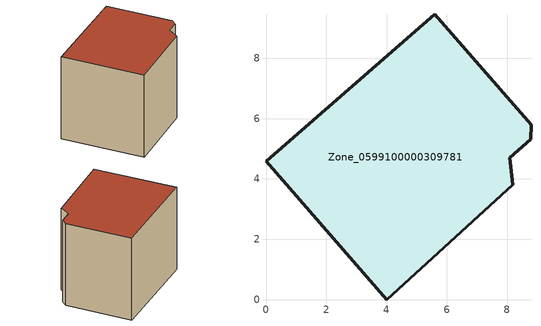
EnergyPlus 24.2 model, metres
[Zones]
Zone_0599100000309781
 floor ground (C_G): 0,4.58 5.6,9.46 8.79,5.8 8.78,5.31 8.08,4.71 8.19,3.81 4,0 z0
 wall outside (C_F): 4,0 8.19,3.81 8.08,4.71 8.78,5.31 8.79,5.8 5.6,9.46 0,4.58 4,0 z0:6.3
 roof outside (C_R): 5.6,9.46 0,4.58 4,0 8.19,3.81 8.08,4.71 8.78,5.31 8.79,5.8 z6.3
[BUILDING]
Pand.0599100000309781: North Axis=0; Terrain=City; Loads Convergence Tolerance Value=0.04; Temperature Convergence Tolerance Value=0.4; Solar Distribution=FullExterior; Maximum Number of Warmup Days=25; Minimum Number of Warmup Days=1
[Site:Location]
Rotterdam.The.Hague.AP_ZH_NLD Design_Conditions: Latitude=51.96; Longitude=4.45; Time Zone=1; Elevation=-4.5
[SITE:GROUNDTEMPERATURE:BUILDINGSURFACE]
18, 18, 18, 18, 18, 18, 18, 18, 18, 18, 18, 18
[MATERIAL] Thermal Absorptance=0.9; Solar Absorptance=0.7; Visible Absorptance=0.7
Name | Roughness | Thickness | Conductivity | Density | Specific Heat
G.TI.1946 | MediumSmooth | 0.15 | 1 | 540 | 1210
F.TI.1946 | Rough | 0.3 | 0.857143 | 1920 | 840
R.TI.1946 | MediumRough | 0.2 | 0.1 | 1500 | 1000
[CONSTRUCTION]
C_G: G.TI.1946
C_F: F.TI.1946
C_R: R.TI.1946
[ZONE]
Zone_0599100000309781: Type=1; Multiplier=1; Ceiling Height=Autocalculate; Volume=Autocalculate; Floor Area=autocalculate; Part of Total Floor Area=Yes
[ZONEINFILTRATION:DESIGNFLOWRATE]
Infil_Zone_0599100000309781: Zone or ZoneList or Space or SpaceList=Zone_0599100000309781; Schedule=AlwaysOn; Design Flow Rate Calculation Method=Flow/Area; Flow Rate per Floor Area=0.003; Constant Term Coefficient=1; Temperature Term Coefficient=0; Velocity Term Coefficient=0; Velocity Squared Term Coefficient=0
[HVACTEMPLATE:ZONE:IDEALLOADSAIRSYSTEM]
Zone_0599100000309781: Maximum Heating Supply Air Temperature=50; Minimum Cooling Supply Air Temperature=13; Maximum Heating Supply Air Humidity Ratio=0.0156; Minimum Cooling Supply Air Humidity Ratio=0.0077; Heating Limit=NoLimit; Cooling Limit=NoLimit; Dehumidification Control Type=ConstantSensibleHeatRatio; Cooling Sensible Heat Ratio=0.7; Dehumidification Setpoint=60; Humidification Control Type=None; Humidification Setpoint=30; Outdoor Air Method=None; Outdoor Air Flow Rate per Person=0.00944; Outdoor Air Flow Rate per Zone Floor Area=0; Outdoor Air Flow Rate per Zone=0; Demand Controlled Ventilation Type=None; Outdoor Air Economizer Type=NoEconomizer; Heat Recovery Type=None; Sensible Heat Recovery Effectiveness=0.7; Latent Heat Recovery Effectiveness=0.65
[ZONECONTROL:THERMOSTAT]
ThermostatControl_Zone_0599100000309781: Zone or ZoneList=Zone_0599100000309781; Control Type Schedule=DualSetpointControlType; Control 1=Thermostat_Zone_0599100000309781; Temperature Difference Between Cutout And Setpoint=0
[THERMOSTATSETPOINT:DUALSETPOINT]
Thermostat_Zone_0599100000309781: Heating Setpoint Temperature Schedule=HeatingSetpoint_Zone_0599100000309781; Cooling Setpoint Temperature Schedule=CoolingSetpoint_Zone_0599100000309781
[SCHEDULE:COMPACT]
HeatingSetpoint_Zone_0599100000309781: Through: 12/31, For: AllDays, Until: 24:00, 21
CoolingSetpoint_Zone_0599100000309781: Through: 12/31, For: AllDays, Until: 24:00, 24
DualSetpointControlType: Through: 12/31, For: AllDays, Until: 24:00, 4
AlwaysOn: Through: 12/31, For: AllDays, Until: 24:00, 1
